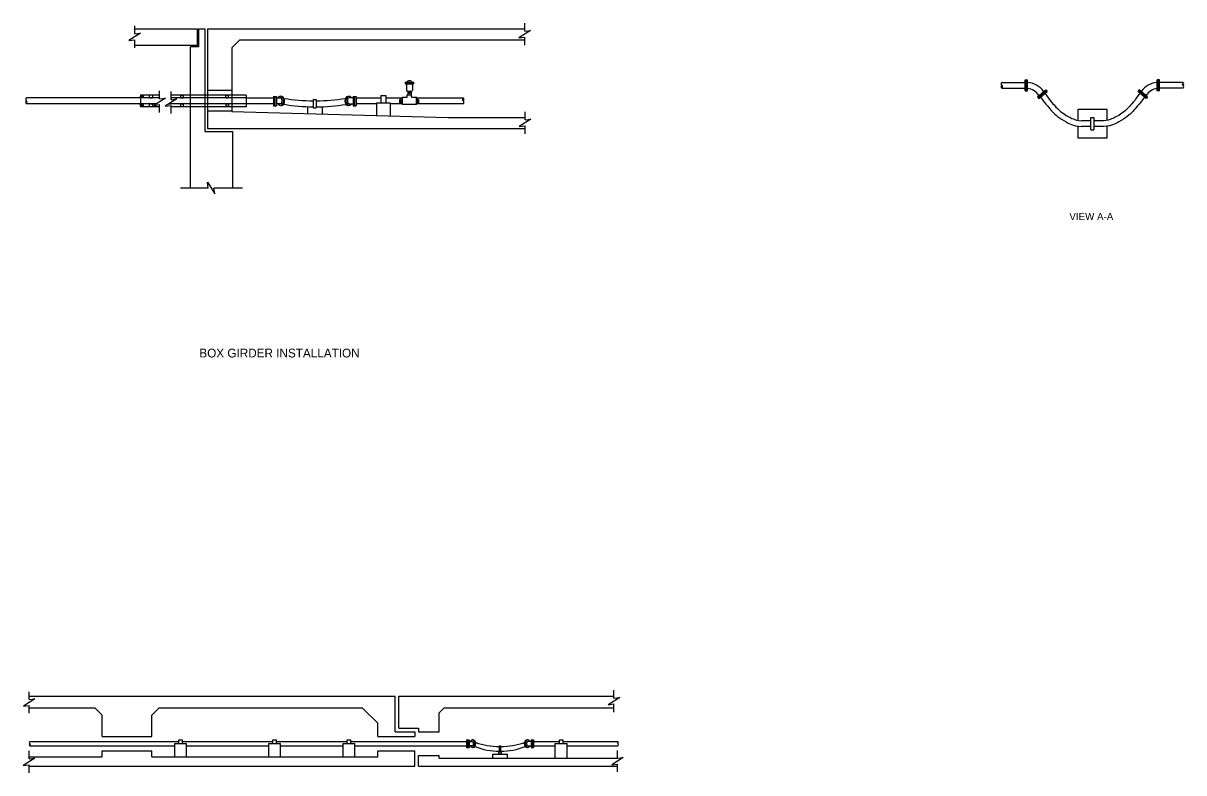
# Model space of a CAD drawing. Extents: x 520.9 to 561.2, y 165.4 to 221.2.
# Drawn here: x 520.91 to 561.21, y 195.2 to 221.23 of the extents above; entities that cross this region are included whole.
import ezdxf

# ---------------------------------------------------------------- set-up
doc = ezdxf.new("R2010")
doc.units = 0
for name, color, linetype in [('57 Undefined', 7, 'Continuous'), ('str_Concrete-A', 7, 'Continuous'), ('str_Misc-Steel-C', 7, 'Continuous'), ('str_Utilities-A', 7, 'Continuous')]:
    doc.layers.add(name, color=color, linetype=linetype)

msp = doc.modelspace()

# ---------------------------------------------------------------- linework, layer by layer
at = {"layer": 'str_Concrete-A'}
for p, q in [((538.326, 220.954), (538.326, 221.233)), ((524.787, 220.863), (524.787, 221.142)), ((524.792, 221.042), (526.95, 221.042)), ((526.95, 221.042), (526.95, 220.463)), ((527.001, 221.042), (527.214, 221.042)), ((527.001, 221.042), (527.001, 220.413)), ((527.214, 221.042), (527.214, 217.474)), ((527.315, 221.042), (527.315, 217.575)), ((527.315, 221.042), (538.326, 221.042)), ((524.787, 220.381), (524.787, 220.66)), ((526.95, 220.463), (524.792, 220.463)), ((528.421, 220.641), (528.152, 220.372)), ((538.326, 220.641), (528.421, 220.641)), ((538.326, 220.472), (538.326, 220.751)), ((526.719, 215.508), (526.719, 220.413)), ((527.001, 220.413), (526.719, 220.413)), ((528.152, 220.372), (528.152, 218.165)), ((528.152, 218.891), (527.315, 218.891)), ((533.176, 218.472), (533.176, 218.041)), ((533.176, 218.472), (533.658, 218.472)), ((533.658, 218.472), (533.658, 218.026)), ((528.152, 218.18), (527.315, 218.18)), ((528.152, 218.165), (535.662, 217.962)), ((530.781, 218.33), (530.781, 218.102)), ((531.288, 218.331), (531.288, 218.086)), ((538.34, 217.874), (538.34, 218.153)), ((557.538, 217.858), (557.538, 218.243)), ((557.538, 218.243), (558.538, 218.243)), ((558.538, 218.243), (558.538, 217.858)), ((535.662, 217.962), (538.34, 217.962)), ((538.34, 217.392), (538.34, 217.671)), ((557.538, 217.243), (557.538, 217.641)), ((558.538, 217.641), (558.538, 217.243)), ((527.214, 217.474), (528.178, 217.474)), ((527.315, 217.575), (538.34, 217.575)), ((528.178, 217.474), (528.178, 215.508)), ((558.538, 217.243), (557.538, 217.243)), ((527.333, 215.508), (526.374, 215.508)), ((527.333, 215.509), (527.054, 215.509)), ((527.815, 215.509), (527.536, 215.509)), ((528.529, 215.508), (527.536, 215.508)), ((521.119, 197.741), (521.119, 198.016)), ((521.12, 197.862), (533.829, 197.862)), ((533.829, 196.624), (533.829, 197.862)), ((533.956, 196.749), (533.956, 197.862)), ((533.956, 197.862), (541.413, 197.862)), ((541.423, 197.792), (541.423, 198.071)), ((521.119, 197.266), (521.119, 197.541)), ((521.12, 197.456), (523.403, 197.456)), ((523.657, 197.202), (523.403, 197.456)), ((525.382, 197.202), (525.635, 197.456)), ((525.635, 197.456), (532.685, 197.456)), ((533.22, 196.92), (532.685, 197.456)), ((535.351, 197.278), (535.528, 197.456)), ((535.528, 197.456), (541.413, 197.456)), ((541.423, 197.31), (541.423, 197.589)), ((523.657, 196.463), (523.657, 197.202)), ((525.382, 196.463), (525.382, 197.202)), ((535.351, 196.622), (535.351, 197.278)), ((533.22, 196.463), (533.22, 196.92)), ((533.956, 196.749), (534.64, 196.749)), ((534.64, 196.749), (534.64, 196.622)), ((523.657, 196.463), (525.382, 196.463)), ((533.22, 196.463), (534.514, 196.463)), ((533.829, 196.624), (534.514, 196.624)), ((534.514, 196.624), (534.514, 196.463)), ((534.64, 196.622), (535.351, 196.622)), ((521.116, 195.681), (521.116, 195.96)), ((523.657, 195.963), (525.382, 195.963)), ((523.657, 195.756), (523.657, 195.963)), ((525.382, 195.756), (525.382, 195.963)), ((526.179, 195.756), (526.179, 196.213)), ((526.179, 196.213), (526.585, 196.213)), ((526.585, 195.756), (526.585, 196.213)), ((529.44, 195.756), (529.44, 196.213)), ((529.44, 196.213), (529.846, 196.213)), ((529.846, 195.756), (529.846, 196.213)), ((532.017, 195.756), (532.017, 196.213)), ((532.017, 196.213), (532.423, 196.213)), ((532.423, 195.756), (532.423, 196.213)), ((533.22, 195.756), (533.22, 195.963)), ((533.22, 195.963), (534.514, 195.963)), ((534.514, 195.426), (534.514, 195.963)), ((537.216, 195.843), (537.724, 195.843)), ((537.216, 195.715), (537.216, 195.843)), ((537.724, 195.715), (537.724, 195.843)), ((539.388, 195.712), (539.388, 196.213)), ((539.388, 196.213), (539.794, 196.213)), ((539.794, 195.712), (539.794, 196.213)), ((541.545, 195.703), (541.545, 195.978)), ((521.116, 195.199), (521.116, 195.478)), ((521.12, 195.756), (523.657, 195.756)), ((525.382, 195.756), (533.22, 195.756)), ((534.64, 195.426), (534.64, 195.803)), ((534.64, 195.803), (535.351, 195.803)), ((535.351, 195.712), (535.351, 195.803)), ((535.351, 195.712), (541.546, 195.712)), ((541.545, 195.228), (541.545, 195.503)), ((521.12, 195.426), (534.514, 195.426)), ((534.64, 195.426), (541.546, 195.426))]:
    msp.add_line(p, q, dxfattribs=at)
for points in [[(524.787, 220.863), (524.99, 220.888), (524.584, 220.634), (524.787, 220.66)], [(538.326, 220.954), (538.529, 220.979), (538.123, 220.726), (538.326, 220.751)], [(538.34, 217.874), (538.543, 217.899), (538.137, 217.645), (538.34, 217.671)], [(527.333, 215.509), (527.307, 215.712), (527.561, 215.306), (527.536, 215.509)], [(521.119, 197.741), (521.319, 197.766), (520.919, 197.516), (521.119, 197.541)], [(541.423, 197.792), (541.626, 197.817), (541.22, 197.564), (541.423, 197.589)], [(521.116, 195.681), (521.319, 195.707), (520.913, 195.453), (521.116, 195.478)], [(541.545, 195.703), (541.745, 195.728), (541.345, 195.478), (541.545, 195.503)]]:
    msp.add_lwpolyline(points, dxfattribs=at)
msp.add_lwpolyline([(537.43, 195.93), (537.51, 195.93), (537.51, 195.843), (537.43, 195.843)], close=True, dxfattribs=at)
at = {"layer": 'str_Misc-Steel-C'}
for p, q in [((530.984, 218.58), (530.984, 218.289)), ((530.984, 218.58), (531.086, 218.58)), ((531.086, 218.58), (531.086, 218.289)), ((533.328, 218.719), (533.328, 218.472)), ((533.328, 218.719), (533.506, 218.719)), ((533.506, 218.719), (533.506, 218.472)), ((530.984, 218.289), (531.086, 218.289)), ((557.987, 217.959), (558.089, 217.959)), ((557.987, 217.528), (557.987, 217.959)), ((558.089, 217.959), (558.089, 217.528)), ((557.987, 217.528), (558.089, 217.528)), ((526.318, 196.213), (526.318, 196.34)), ((526.318, 196.34), (526.445, 196.34)), ((526.445, 196.213), (526.445, 196.34)), ((529.58, 196.213), (529.58, 196.34)), ((529.58, 196.34), (529.707, 196.34)), ((529.707, 196.213), (529.707, 196.34)), ((532.156, 196.213), (532.156, 196.34)), ((532.156, 196.34), (532.283, 196.34)), ((532.283, 196.213), (532.283, 196.34)), ((539.528, 196.213), (539.528, 196.34)), ((539.528, 196.34), (539.655, 196.34)), ((539.655, 196.213), (539.655, 196.34)), ((537.445, 195.93), (537.445, 196.135)), ((537.445, 196.135), (537.495, 196.135)), ((537.445, 195.93), (537.495, 195.93)), ((537.495, 195.93), (537.495, 196.135))]:
    msp.add_line(p, q, dxfattribs=at)
at = {"layer": 'str_Utilities-A'}
for p, q in [((555.706, 218.89), (555.706, 219.271)), ((555.706, 219.271), (555.786, 219.271)), ((555.746, 218.89), (555.746, 219.271)), ((555.786, 218.89), (555.786, 219.271)), ((560.29, 218.89), (560.29, 219.271)), ((560.37, 219.271), (560.29, 219.271)), ((560.33, 218.89), (560.33, 219.271)), ((560.37, 218.89), (560.37, 219.271)), ((525.65, 218.608), (525.65, 218.887)), ((526.045, 218.577), (526.045, 218.856)), ((534.176, 219.182), (534.469, 219.182)), ((534.176, 219.182), (534.176, 219.132)), ((534.176, 219.157), (534.469, 219.157)), ((534.176, 219.132), (534.469, 219.132)), ((534.216, 219.132), (534.216, 218.903)), ((534.24, 218.878), (534.402, 218.878)), ((534.263, 218.827), (534.383, 218.827)), ((534.264, 218.878), (534.264, 218.751)), ((534.292, 218.853), (534.353, 218.853)), ((534.383, 218.878), (534.383, 218.751)), ((534.428, 219.132), (534.428, 218.903)), ((534.469, 219.182), (534.469, 219.132)), ((554.892, 219.177), (555.706, 219.177)), ((554.892, 218.974), (555.706, 218.974)), ((555.706, 218.89), (555.786, 218.89)), ((556.125, 218.679), (556.416, 218.924)), ((556.151, 218.648), (556.442, 218.894)), ((556.177, 218.618), (556.467, 218.863)), ((556.416, 218.924), (556.467, 218.863)), ((559.66, 218.924), (559.609, 218.863)), ((559.899, 218.618), (559.609, 218.863)), ((559.925, 218.648), (559.634, 218.894)), ((559.951, 218.679), (559.66, 218.924)), ((560.37, 218.89), (560.29, 218.89)), ((561.184, 219.177), (560.37, 219.177)), ((561.184, 218.974), (560.37, 218.974)), ((523.635, 218.637), (521.025, 218.637)), ((523.635, 218.434), (521.026, 218.434)), ((524.98, 218.637), (523.635, 218.637)), ((524.98, 218.434), (523.635, 218.434)), ((525.65, 218.738), (524.98, 218.738)), ((524.98, 218.738), (524.98, 218.332)), ((525.65, 218.637), (524.98, 218.637)), ((525.534, 218.434), (524.98, 218.434)), ((525.061, 218.424), (524.996, 218.345)), ((524.996, 218.424), (525.064, 218.349)), ((525.063, 218.727), (524.997, 218.648)), ((525, 218.726), (525.067, 218.651)), ((525.978, 218.434), (526.045, 218.434)), ((526.719, 218.738), (526.045, 218.738)), ((528.652, 218.637), (526.045, 218.637)), ((528.652, 218.434), (526.045, 218.434)), ((527.214, 218.738), (526.719, 218.738)), ((527.315, 218.738), (527.214, 218.738)), ((528.152, 218.738), (527.315, 218.738)), ((528.652, 218.738), (528.152, 218.738)), ((528.652, 218.738), (528.652, 218.332)), ((528.652, 218.637), (529.602, 218.637)), ((529.602, 218.434), (528.652, 218.434)), ((529.602, 218.685), (529.602, 218.369)), ((529.602, 218.685), (529.703, 218.685)), ((529.652, 218.685), (529.652, 218.369)), ((529.703, 218.685), (529.703, 218.369)), ((529.703, 218.637), (529.843, 218.637)), ((529.843, 218.434), (529.703, 218.434)), ((529.851, 218.693), (529.891, 218.688)), ((532.219, 218.693), (532.179, 218.687)), ((532.367, 218.637), (532.226, 218.637)), ((532.226, 218.434), (532.367, 218.434)), ((532.367, 218.685), (532.367, 218.369)), ((532.367, 218.685), (532.468, 218.685)), ((532.417, 218.685), (532.417, 218.369)), ((532.468, 218.685), (532.468, 218.369)), ((532.468, 218.637), (533.328, 218.637)), ((533.176, 218.434), (532.468, 218.434)), ((533.176, 218.472), (533.658, 218.472)), ((533.506, 218.637), (534.081, 218.637)), ((534.081, 218.434), (533.658, 218.434)), ((533.985, 218.473), (533.985, 218.583)), ((534.015, 218.434), (534.015, 218.637)), ((534.046, 218.473), (534.046, 218.583)), ((534.081, 218.409), (534.081, 218.662)), ((534.081, 218.662), (534.246, 218.662)), ((534.563, 218.409), (534.081, 218.409)), ((534.246, 218.751), (534.398, 218.751)), ((534.246, 218.662), (534.246, 218.751)), ((534.292, 218.802), (534.353, 218.802)), ((534.398, 218.662), (534.398, 218.751)), ((534.398, 218.662), (534.563, 218.662)), ((534.563, 218.409), (534.563, 218.662)), ((534.563, 218.637), (536.189, 218.637)), ((536.189, 218.434), (534.563, 218.434)), ((534.595, 218.473), (534.595, 218.583)), ((534.62, 218.434), (534.62, 218.637)), ((534.645, 218.473), (534.645, 218.583)), ((556.125, 218.679), (556.177, 218.618)), ((559.951, 218.679), (559.899, 218.618)), ((525.65, 218.332), (524.98, 218.332)), ((525.65, 218.126), (525.65, 218.405)), ((526.045, 218.095), (526.045, 218.374)), ((526.719, 218.332), (526.05, 218.332)), ((527.214, 218.332), (526.719, 218.332)), ((527.315, 218.332), (527.214, 218.332)), ((528.152, 218.332), (527.315, 218.332)), ((528.652, 218.332), (528.152, 218.332)), ((529.602, 218.369), (529.703, 218.369)), ((529.843, 218.378), (529.883, 218.372)), ((532.226, 218.377), (532.187, 218.372)), ((532.367, 218.369), (532.468, 218.369)), ((557.987, 217.844), (557.658, 217.844)), ((557.987, 217.641), (557.658, 217.641)), ((558.419, 217.844), (558.089, 217.844)), ((558.419, 217.641), (558.089, 217.641)), ((521.141, 196.289), (526.318, 196.289)), ((526.445, 196.289), (529.58, 196.289)), ((529.707, 196.289), (532.156, 196.289)), ((532.283, 196.289), (536.309, 196.289)), ((536.309, 196.343), (536.309, 196.082)), ((536.309, 196.343), (536.393, 196.343)), ((536.351, 196.082), (536.351, 196.343)), ((536.351, 196.343), (536.351, 196.082)), ((536.393, 196.343), (536.393, 196.082)), ((536.393, 196.284), (536.51, 196.284)), ((536.515, 196.343), (536.548, 196.338)), ((538.426, 196.343), (538.393, 196.338)), ((538.548, 196.284), (538.431, 196.284)), ((538.549, 196.343), (538.549, 196.082)), ((538.549, 196.343), (538.633, 196.343)), ((538.591, 196.082), (538.591, 196.343)), ((538.591, 196.343), (538.591, 196.082)), ((538.633, 196.343), (538.633, 196.082)), ((538.634, 196.289), (539.528, 196.289)), ((539.655, 196.289), (541.56, 196.289)), ((521.141, 196.137), (526.179, 196.137)), ((526.585, 196.137), (529.44, 196.137)), ((529.846, 196.137), (532.017, 196.137)), ((532.423, 196.137), (536.309, 196.137)), ((536.309, 196.082), (536.393, 196.082)), ((536.51, 196.132), (536.393, 196.132)), ((536.508, 196.082), (536.541, 196.078)), ((538.432, 196.082), (538.399, 196.078)), ((538.431, 196.132), (538.548, 196.132)), ((538.549, 196.082), (538.633, 196.082)), ((538.634, 196.137), (539.388, 196.137)), ((539.794, 196.137), (541.56, 196.137))]:
    msp.add_line(p, q, dxfattribs=at)
for points in [[(525.301, 218.741), (525.397, 218.741), (525.397, 218.629), (525.301, 218.629)], [(525.301, 218.437), (525.397, 218.437), (525.397, 218.325), (525.301, 218.325)], [(526.381, 218.73), (526.471, 218.73), (526.471, 218.635), (526.381, 218.635)], [(526.381, 218.428), (526.471, 218.428), (526.471, 218.333), (526.381, 218.333)], [(527.943, 218.73), (528.034, 218.73), (528.034, 218.635), (527.943, 218.635)], [(527.954, 218.431), (528.045, 218.431), (528.045, 218.337), (527.954, 218.337)]]:
    msp.add_lwpolyline(points, close=True, dxfattribs=at)
for points in [[(525.65, 218.608), (525.853, 218.633), (525.447, 218.379), (525.65, 218.405)], [(526.045, 218.577), (526.248, 218.603), (525.842, 218.349), (526.045, 218.374)]]:
    msp.add_lwpolyline(points, dxfattribs=at)
for centre in [(525.029, 218.384), (525.032, 218.688)]:
    msp.add_circle(centre, 0.0498, dxfattribs=at)
for centre, radius, start, end in [((534.324, 219.11), 0.126, 33.1011, 145.25), ((534.241, 218.903), 0.0254, 180, 270), ((534.402, 218.903), 0.0254, 270, 0), ((554.93, 219.126), 0.0634, 126.8699, 233.1301), ((554.93, 219.025), 0.0634, 126.8699, 233.1301), ((554.854, 219.025), 0.0634, 306.8699, 53.1301), ((555.719, 218.411), 0.771, 35.8746, 84.9651), ((555.719, 218.411), 0.557, 34.221, 83.0225), ((560.357, 218.411), 0.771, 95.0349, 144.1254), ((560.357, 218.411), 0.557, 96.9775, 145.779), ((561.222, 219.126), 0.0634, 126.8699, 233.1301), ((561.146, 219.126), 0.0634, 306.8699, 53.1301), ((561.146, 219.025), 0.0634, 306.8699, 53.1301), ((521.063, 218.586), 0.0634, 126.8699, 233.1301), ((521.063, 218.485), 0.0634, 126.8699, 233.1301), ((520.987, 218.485), 0.0634, 306.8699, 53.1301), ((531.05, 225.011), 6.684, 260.5825, 269.4352), ((531.041, 225.384), 6.847, 260.9989, 269.5247), ((531.041, 225.384), 6.847, 270.3755, 278.8806), ((531.05, 225.011), 6.684, 270.3062, 279.1543), ((536.226, 218.586), 0.0634, 126.8699, 233.1301), ((536.15, 218.586), 0.0634, 306.8699, 53.1301), ((536.15, 218.485), 0.0634, 306.8699, 53.1301), ((521.17, 196.251), 0.0476, 126.8699, 233.1301), ((537.44, 198.469), 2.359, 249.7345, 270.1156), ((537.5, 198.469), 2.359, 269.8844, 290.2655), ((541.588, 196.251), 0.0476, 126.8699, 233.1301), ((541.531, 196.251), 0.0476, 306.8699, 53.1301), ((521.17, 196.175), 0.0476, 126.8699, 233.1301), ((521.113, 196.175), 0.0476, 306.8699, 53.1301), ((537.446, 198.228), 2.279, 248.2199, 269.9681), ((537.494, 198.228), 2.279, 270.0319, 291.7801), ((541.531, 196.175), 0.0476, 306.8699, 53.1301)]:
    msp.add_arc(centre, radius, start, end, dxfattribs=at)
for centre, major_axis, ratio, start_param, end_param in [((529.843, 218.536), (0, 0.158), 0.681697, 2.271741, 7.146264), ((529.843, 218.536), (0, 0.102), 0.550928, 3.132877, 6.307952), ((529.864, 218.533), (0, 0.158), 0.681697, 3.13239, 6.175907), ((529.883, 218.53), (0, 0.158), 0.681697, 3.141611, 6.209029), ((532.187, 218.53), (0, 0.158), 0.681697, 0.074156, 3.141574), ((532.206, 218.532), (0, 0.158), 0.681697, 0.107279, 3.150795), ((532.226, 218.535), (0, 0.158), 0.681697, 5.420106, 10.29463), ((532.226, 218.535), (0, 0.102), 0.550928, 6.258419, 9.433494), ((536.508, 196.213), (0, 0.13), 0.681697, 2.254918, 7.268056), ((536.51, 196.208), (0, 0.0761), 0.555289, 3.143395, 6.287144), ((536.525, 196.21), (0, 0.13), 0.681697, 3.13239, 6.175907), ((536.541, 196.208), (0, 0.13), 0.681697, 3.141611, 6.209029), ((538.399, 196.208), (0, 0.13), 0.681697, 0.074156, 3.141574), ((538.415, 196.21), (0, 0.13), 0.681697, 0.107279, 3.150795), ((538.432, 196.213), (0, 0.13), 0.681697, 5.298315, 10.311453), ((538.431, 196.208), (0, 0.0761), 0.555289, 6.279226, 9.422976)]:
    msp.add_ellipse(centre, major_axis=major_axis, ratio=ratio, start_param=start_param, end_param=end_param, dxfattribs=at)
for points in [[(556.229, 218.662), (556.426, 218.412), (556.669, 218.131), (556.791, 218.019), (557.017, 217.859), (557.123, 217.809)], [(556.39, 218.798), (556.577, 218.537), (556.809, 218.268), (556.928, 218.172), (557.077, 218.054), (557.221, 217.979)], [(559.686, 218.798), (559.499, 218.537), (559.267, 218.268), (559.148, 218.172), (558.999, 218.054), (558.855, 217.979)], [(559.847, 218.662), (559.65, 218.412), (559.407, 218.131), (559.285, 218.019), (559.059, 217.859), (558.953, 217.809)], [(557.123, 217.809), (557.163, 217.783), (557.292, 217.716), (557.482, 217.649), (557.657, 217.641)], [(557.221, 217.979), (557.256, 217.962), (557.361, 217.906), (557.521, 217.85), (557.658, 217.844)], [(558.855, 217.979), (558.82, 217.962), (558.715, 217.906), (558.555, 217.85), (558.419, 217.844)], [(558.953, 217.809), (558.913, 217.783), (558.784, 217.716), (558.594, 217.649), (558.419, 217.641)]]:
    msp.add_open_spline(points, degree=3, dxfattribs=at)

# ---------------------------------------------------------------- texts
at = {"layer": '57 Undefined'}
for s, height, p in [('VIEW A-A', 0.2537, (557.236, 214.393)), ('BOX GIRDER INSTALLATION', 0.3044, (527.029, 209.624))]:
    msp.add_text(s, height=height, dxfattribs=at).set_placement(p)

doc.saveas('drawing.dxf')
